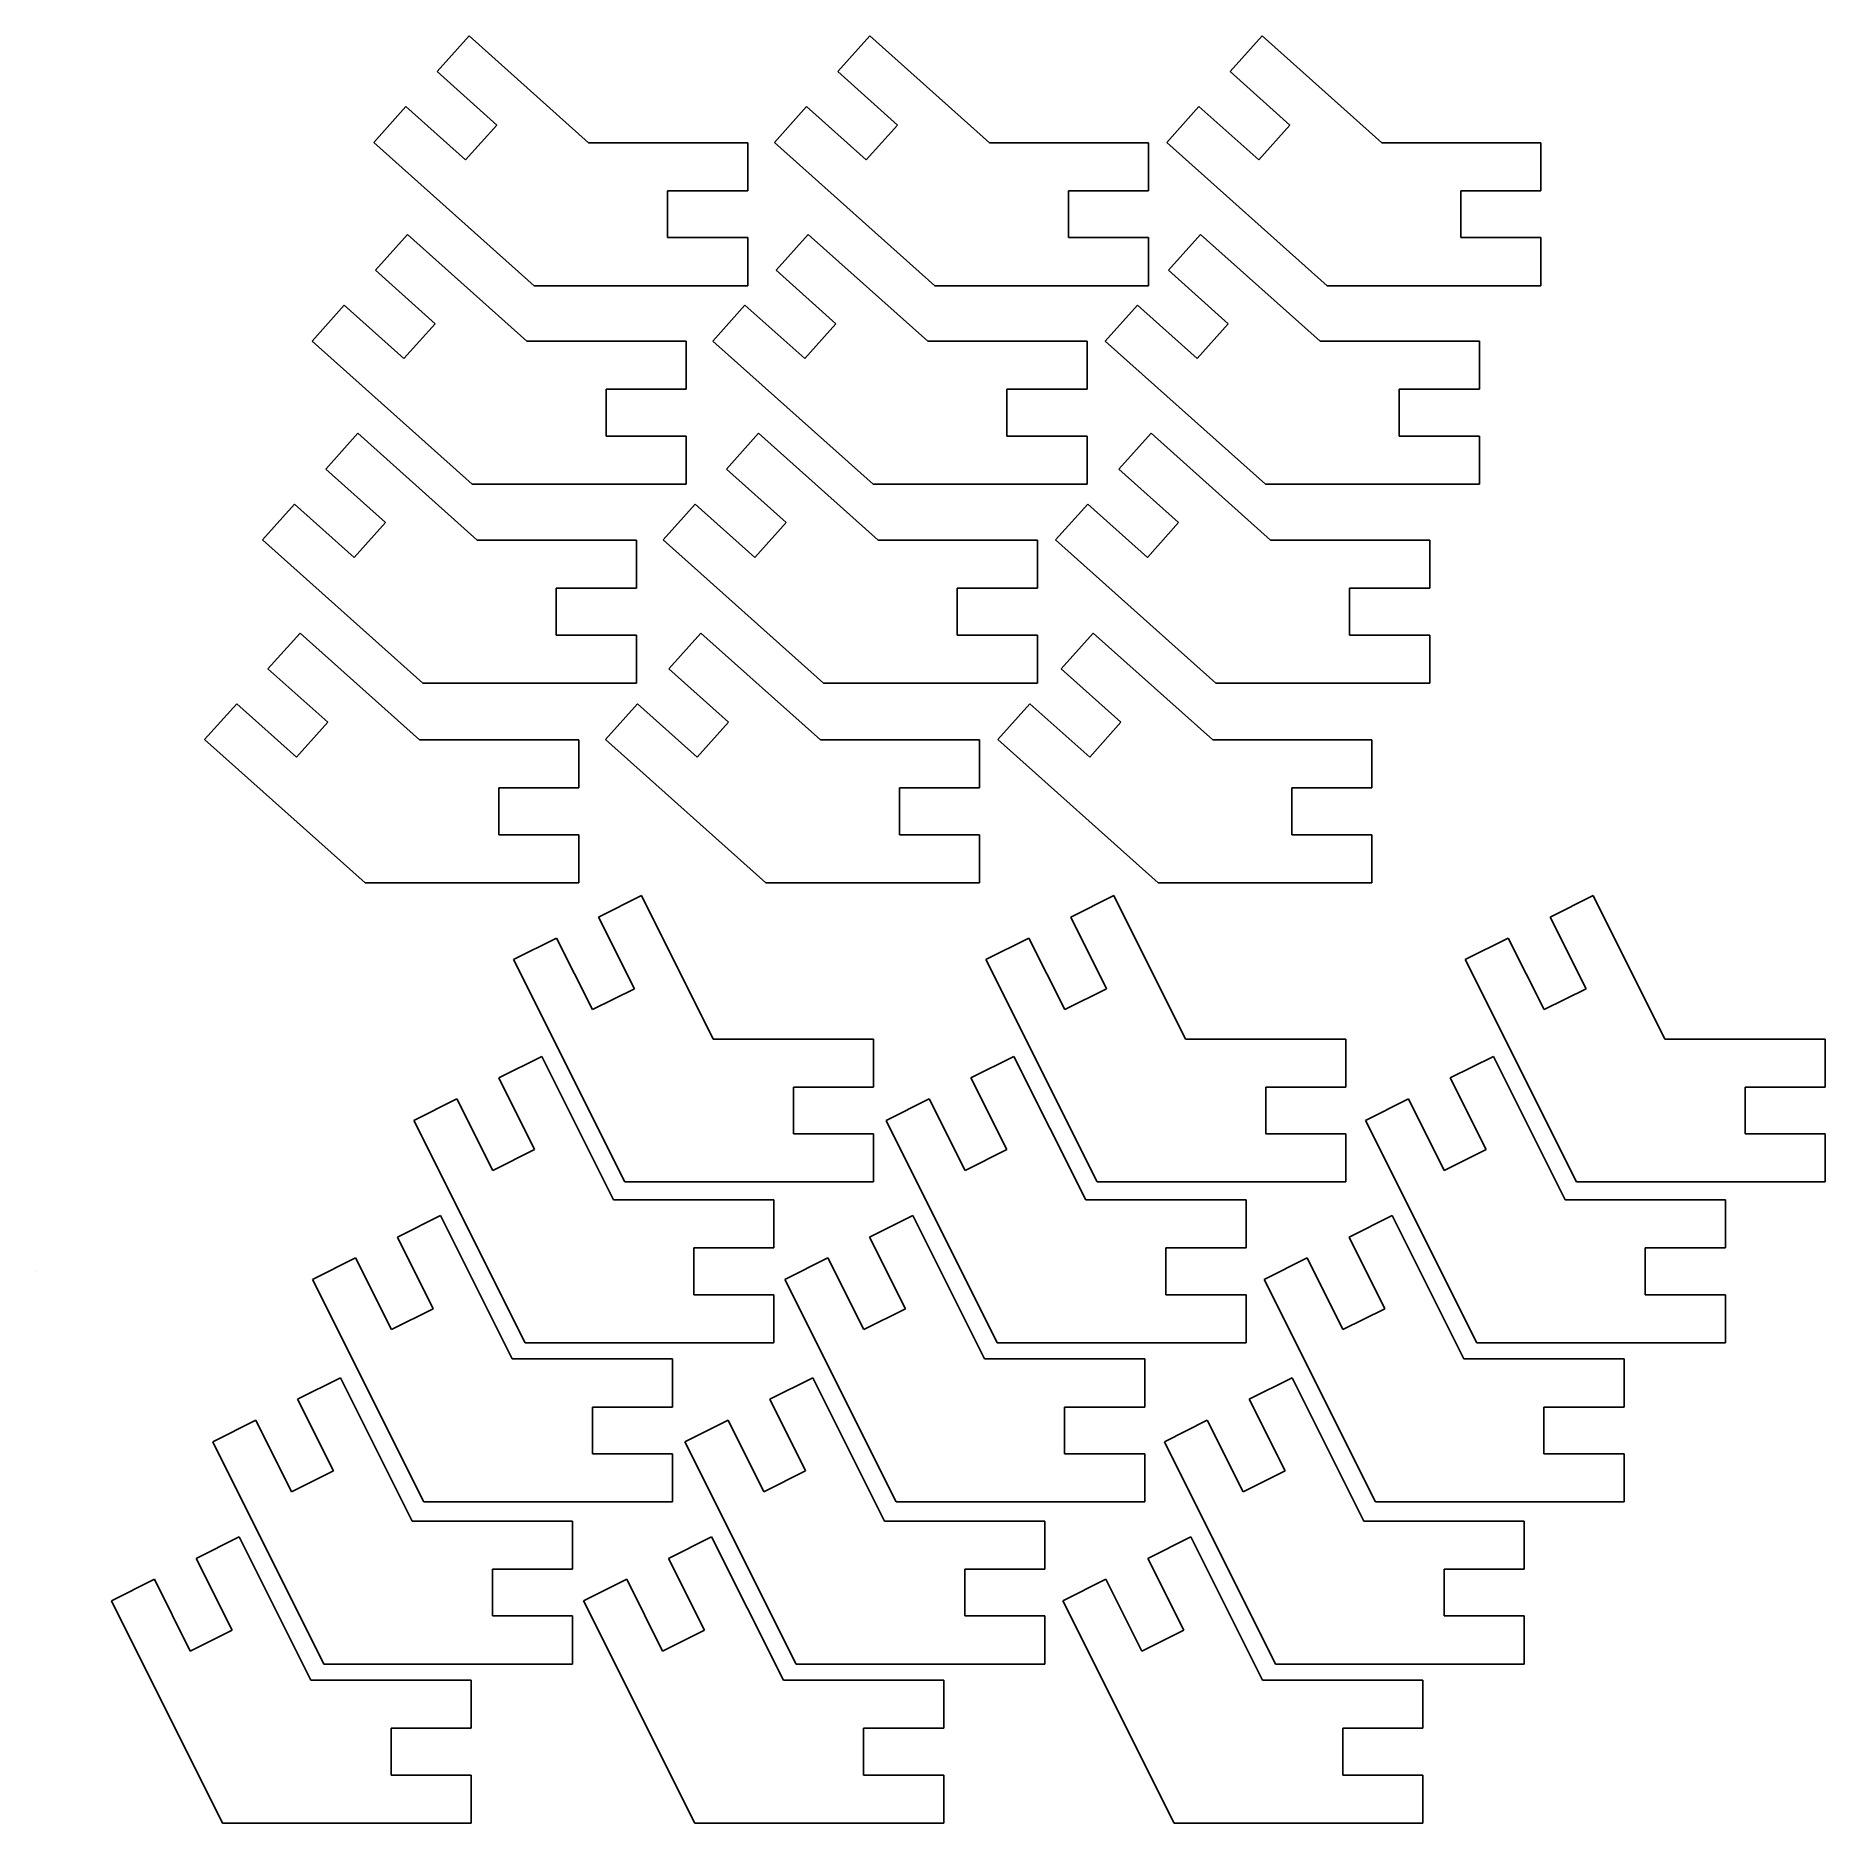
# Model space of a CAD drawing. Header units: inches. Extents: x -4 to 107, y 0 to 112.
import ezdxf

# ---------------------------------------------------------------- set-up
doc = ezdxf.new("R2010")
doc.units = ezdxf.units.IN
doc.header["$MEASUREMENT"] = 0

msp = doc.modelspace()

# ---------------------------------------------------------------- linework, layer by layer
for p, q in [((22.6, 111.89), (20.6, 109.66)), ((30.05, 105.22), (22.6, 111.89)), ((47.59, 111.89), (45.59, 109.66)), ((55.05, 105.22), (47.59, 111.89)), ((72.07, 111.89), (70.07, 109.66)), ((79.52, 105.22), (72.07, 111.89)), ((20.6, 109.66), (24.33, 106.32)), ((45.59, 109.66), (49.32, 106.32)), ((70.07, 109.66), (73.79, 106.32)), ((18.65, 107.48), (16.65, 105.24)), ((22.38, 104.15), (18.65, 107.48)), ((43.65, 107.48), (41.65, 105.24)), ((47.37, 104.15), (43.65, 107.48)), ((68.12, 107.48), (66.12, 105.24)), ((71.85, 104.15), (68.12, 107.48)), ((24.33, 106.32), (22.38, 104.15)), ((49.32, 106.32), (47.37, 104.15)), ((73.79, 106.32), (71.85, 104.15)), ((16.65, 105.24), (26.65, 96.3)), ((39.98, 105.22), (30.05, 105.22)), ((39.98, 105.22), (39.98, 102.22)), ((41.65, 105.24), (51.64, 96.3)), ((64.98, 105.22), (55.05, 105.22)), ((64.98, 105.22), (64.98, 102.22)), ((66.12, 105.24), (76.11, 96.3)), ((89.45, 105.22), (79.52, 105.22)), ((89.45, 105.22), (89.45, 102.22)), ((34.98, 99.3), (34.98, 102.22)), ((34.98, 102.22), (39.98, 102.22)), ((59.98, 99.3), (59.98, 102.22)), ((59.98, 102.22), (64.98, 102.22)), ((84.45, 99.3), (84.45, 102.22)), ((84.45, 102.22), (89.45, 102.22)), ((18.76, 99.5), (16.76, 97.27)), ((26.21, 92.84), (18.76, 99.5)), ((43.75, 99.5), (41.75, 97.27)), ((51.2, 92.84), (43.75, 99.5)), ((68.22, 99.5), (66.22, 97.27)), ((75.68, 92.84), (68.22, 99.5)), ((39.98, 99.3), (34.98, 99.3)), ((39.98, 99.3), (39.98, 96.3)), ((64.98, 99.3), (59.98, 99.3)), ((64.98, 99.3), (64.98, 96.3)), ((89.45, 99.3), (84.45, 99.3)), ((89.45, 99.3), (89.45, 96.3)), ((16.76, 97.27), (20.48, 93.93)), ((41.75, 97.27), (45.48, 93.93)), ((66.22, 97.27), (69.95, 93.93)), ((26.65, 96.3), (39.98, 96.3)), ((51.64, 96.3), (64.98, 96.3)), ((76.11, 96.3), (89.45, 96.3)), ((14.81, 95.09), (12.81, 92.85)), ((18.54, 91.76), (14.81, 95.09)), ((39.8, 95.09), (37.8, 92.85)), ((43.53, 91.76), (39.8, 95.09)), ((64.28, 95.09), (62.28, 92.85)), ((68, 91.76), (64.28, 95.09)), ((20.48, 93.93), (18.54, 91.76)), ((45.48, 93.93), (43.53, 91.76)), ((69.95, 93.93), (68, 91.76)), ((12.81, 92.85), (22.8, 83.92)), ((36.14, 92.84), (26.21, 92.84)), ((36.14, 92.84), (36.14, 89.84)), ((37.8, 92.85), (47.8, 83.92)), ((61.14, 92.84), (51.2, 92.84)), ((61.14, 92.84), (61.14, 89.84)), ((62.28, 92.85), (72.27, 83.92)), ((85.61, 92.84), (75.68, 92.84)), ((85.61, 92.84), (85.61, 89.84)), ((31.14, 86.92), (31.14, 89.84)), ((31.14, 89.84), (36.14, 89.84)), ((56.14, 86.92), (56.14, 89.84)), ((56.14, 89.84), (61.14, 89.84)), ((80.61, 86.92), (80.61, 89.84)), ((80.61, 89.84), (85.61, 89.84)), ((15.66, 87.1), (13.66, 84.86)), ((23.11, 80.43), (15.66, 87.1)), ((40.65, 87.1), (38.65, 84.86)), ((48.11, 80.43), (40.65, 87.1)), ((65.13, 87.1), (63.13, 84.86)), ((72.58, 80.43), (65.13, 87.1)), ((36.14, 86.92), (31.14, 86.92)), ((36.14, 86.92), (36.14, 83.92)), ((61.14, 86.92), (56.14, 86.92)), ((61.14, 86.92), (61.14, 83.92)), ((85.61, 86.92), (80.61, 86.92)), ((85.61, 86.92), (85.61, 83.92)), ((13.66, 84.86), (17.39, 81.53)), ((38.65, 84.86), (42.38, 81.53)), ((63.13, 84.86), (66.85, 81.53)), ((22.8, 83.92), (36.14, 83.92)), ((47.8, 83.92), (61.14, 83.92)), ((72.27, 83.92), (85.61, 83.92)), ((11.71, 82.68), (9.71, 80.45)), ((15.44, 79.35), (11.71, 82.68)), ((36.71, 82.68), (34.71, 80.45)), ((40.43, 79.35), (36.71, 82.68)), ((61.18, 82.68), (59.18, 80.45)), ((64.91, 79.35), (61.18, 82.68)), ((17.39, 81.53), (15.44, 79.35)), ((42.38, 81.53), (40.43, 79.35)), ((66.85, 81.53), (64.91, 79.35)), ((9.71, 80.45), (19.71, 71.51)), ((33.04, 80.43), (23.11, 80.43)), ((33.04, 80.43), (33.04, 77.43)), ((34.71, 80.45), (44.7, 71.51)), ((58.04, 80.43), (48.11, 80.43)), ((58.04, 80.43), (58.04, 77.43)), ((59.18, 80.45), (69.17, 71.51)), ((82.51, 80.43), (72.58, 80.43)), ((82.51, 80.43), (82.51, 77.43)), ((28.04, 74.51), (28.04, 77.43)), ((28.04, 77.43), (33.04, 77.43)), ((53.04, 74.51), (53.04, 77.43)), ((53.04, 77.43), (58.04, 77.43)), ((77.51, 74.51), (77.51, 77.43)), ((77.51, 77.43), (82.51, 77.43)), ((12.06, 74.63), (10.06, 72.4)), ((19.51, 67.97), (12.06, 74.63)), ((33.04, 74.51), (28.04, 74.51)), ((33.04, 74.51), (33.04, 71.51)), ((37.05, 74.63), (35.05, 72.4)), ((44.51, 67.97), (37.05, 74.63)), ((58.04, 74.51), (53.04, 74.51)), ((58.04, 74.51), (58.04, 71.51)), ((61.53, 74.63), (59.53, 72.4)), ((68.98, 67.97), (61.53, 74.63)), ((82.51, 74.51), (77.51, 74.51)), ((82.51, 74.51), (82.51, 71.51)), ((10.06, 72.4), (13.79, 69.07)), ((19.71, 71.51), (33.04, 71.51)), ((35.05, 72.4), (38.78, 69.07)), ((44.7, 71.51), (58.04, 71.51)), ((59.53, 72.4), (63.25, 69.07)), ((69.17, 71.51), (82.51, 71.51)), ((8.11, 70.22), (6.11, 67.99)), ((11.84, 66.89), (8.11, 70.22)), ((33.11, 70.22), (31.11, 67.99)), ((36.83, 66.89), (33.11, 70.22)), ((57.58, 70.22), (55.58, 67.99)), ((61.31, 66.89), (57.58, 70.22)), ((13.79, 69.07), (11.84, 66.89)), ((38.78, 69.07), (36.83, 66.89)), ((63.25, 69.07), (61.31, 66.89)), ((6.11, 67.99), (16.11, 59.05)), ((29.45, 67.97), (19.51, 67.97)), ((29.45, 67.97), (29.45, 64.97)), ((31.11, 67.99), (41.1, 59.05)), ((54.44, 67.97), (44.51, 67.97)), ((54.44, 67.97), (54.44, 64.97)), ((55.58, 67.99), (65.57, 59.05)), ((78.91, 67.97), (68.98, 67.97)), ((78.91, 67.97), (78.91, 64.97)), ((24.45, 62.05), (24.45, 64.97)), ((24.45, 64.97), (29.45, 64.97)), ((49.44, 62.05), (49.44, 64.97)), ((49.44, 64.97), (54.44, 64.97)), ((73.91, 62.05), (73.91, 64.97)), ((73.91, 64.97), (78.91, 64.97)), ((29.45, 62.05), (24.45, 62.05)), ((29.45, 62.05), (29.45, 59.05)), ((54.44, 62.05), (49.44, 62.05)), ((54.44, 62.05), (54.44, 59.05)), ((78.91, 62.05), (73.91, 62.05)), ((78.91, 62.05), (78.91, 59.05)), ((16.11, 59.05), (29.45, 59.05)), ((33.36, 58.26), (30.68, 56.91)), ((37.83, 49.31), (33.36, 58.26)), ((41.1, 59.05), (54.44, 59.05)), ((62.81, 58.26), (60.13, 56.91)), ((67.28, 49.31), (62.81, 58.26)), ((65.57, 59.05), (78.91, 59.05)), ((92.7, 58.26), (90.02, 56.91)), ((97.18, 49.31), (92.7, 58.26)), ((30.68, 56.91), (32.91, 52.44)), ((60.13, 56.91), (62.36, 52.44)), ((90.02, 56.91), (92.26, 52.44)), ((28.06, 55.61), (25.38, 54.27)), ((30.3, 51.14), (28.06, 55.61)), ((57.51, 55.61), (54.83, 54.27)), ((59.75, 51.14), (57.51, 55.61)), ((87.41, 55.61), (84.72, 54.27)), ((89.64, 51.14), (87.41, 55.61)), ((25.38, 54.27), (32.32, 40.39)), ((54.83, 54.27), (61.77, 40.39)), ((84.72, 54.27), (91.66, 40.39)), ((32.91, 52.44), (30.3, 51.14)), ((62.36, 52.44), (59.75, 51.14)), ((92.26, 52.44), (89.64, 51.14)), ((47.83, 49.31), (37.83, 49.31)), ((47.83, 46.31), (47.83, 49.31)), ((77.28, 49.31), (67.28, 49.31)), ((77.28, 46.31), (77.28, 49.31)), ((107.18, 49.31), (97.18, 49.31)), ((107.18, 46.31), (107.18, 49.31)), ((27.13, 48.22), (24.45, 46.88)), ((31.61, 39.28), (27.13, 48.22)), ((56.58, 48.22), (53.9, 46.88)), ((61.06, 39.28), (56.58, 48.22)), ((86.48, 48.22), (83.79, 46.88)), ((90.95, 39.28), (86.48, 48.22)), ((24.45, 46.88), (26.69, 42.41)), ((53.9, 46.88), (56.14, 42.41)), ((83.79, 46.88), (86.03, 42.41)), ((42.83, 43.39), (42.83, 46.31)), ((42.83, 46.31), (47.83, 46.31)), ((72.28, 43.39), (72.28, 46.31)), ((72.28, 46.31), (77.28, 46.31)), ((102.18, 43.39), (102.18, 46.31)), ((102.18, 46.31), (107.18, 46.31)), ((21.84, 45.57), (19.16, 44.23)), ((24.08, 41.1), (21.84, 45.57)), ((51.29, 45.57), (48.61, 44.23)), ((53.53, 41.1), (51.29, 45.57)), ((81.18, 45.57), (78.5, 44.23)), ((83.42, 41.1), (81.18, 45.57)), ((19.16, 44.23), (26.09, 30.36)), ((48.61, 44.23), (55.54, 30.36)), ((78.5, 44.23), (85.44, 30.36)), ((26.69, 42.41), (24.08, 41.1)), ((47.83, 43.39), (42.83, 43.39)), ((47.83, 40.39), (47.83, 43.39)), ((56.14, 42.41), (53.53, 41.1)), ((77.28, 43.39), (72.28, 43.39)), ((77.28, 40.39), (77.28, 43.39)), ((86.03, 42.41), (83.42, 41.1)), ((107.18, 43.39), (102.18, 43.39)), ((107.18, 40.39), (107.18, 43.39)), ((32.32, 40.39), (47.83, 40.39)), ((61.77, 40.39), (77.28, 40.39)), ((91.66, 40.39), (107.18, 40.39)), ((41.61, 39.28), (31.61, 39.28)), ((41.61, 36.28), (41.61, 39.28)), ((71.06, 39.28), (61.06, 39.28)), ((71.06, 36.28), (71.06, 39.28)), ((100.95, 39.28), (90.95, 39.28)), ((100.95, 36.28), (100.95, 39.28)), ((20.82, 38.29), (18.13, 36.95)), ((25.29, 29.35), (20.82, 38.29)), ((50.27, 38.29), (47.58, 36.95)), ((54.74, 29.35), (50.27, 38.29)), ((80.16, 38.29), (77.48, 36.95)), ((84.63, 29.35), (80.16, 38.29)), ((18.13, 36.95), (20.37, 32.48)), ((47.58, 36.95), (49.82, 32.48)), ((77.48, 36.95), (79.71, 32.48)), ((36.61, 33.36), (36.61, 36.28)), ((36.61, 36.28), (41.61, 36.28)), ((66.06, 33.36), (66.06, 36.28)), ((66.06, 36.28), (71.06, 36.28)), ((95.95, 33.36), (95.95, 36.28)), ((95.95, 36.28), (100.95, 36.28)), ((-4.42, 34.81), (-4.42, 34.81)), ((15.52, 35.65), (12.84, 34.31)), ((17.76, 31.18), (15.52, 35.65)), ((44.97, 35.65), (42.29, 34.31)), ((47.21, 31.18), (44.97, 35.65)), ((74.86, 35.65), (72.18, 34.31)), ((77.1, 31.18), (74.86, 35.65)), ((12.84, 34.31), (19.78, 20.43)), ((42.29, 34.31), (49.23, 20.43)), ((72.18, 34.31), (79.12, 20.43)), ((20.37, 32.48), (17.76, 31.18)), ((41.61, 33.36), (36.61, 33.36)), ((41.61, 30.36), (41.61, 33.36)), ((49.82, 32.48), (47.21, 31.18)), ((71.06, 33.36), (66.06, 33.36)), ((71.06, 30.36), (71.06, 33.36)), ((79.71, 32.48), (77.1, 31.18)), ((100.95, 33.36), (95.95, 33.36)), ((100.95, 30.36), (100.95, 33.36)), ((26.09, 30.36), (41.61, 30.36)), ((55.54, 30.36), (71.06, 30.36)), ((85.44, 30.36), (100.95, 30.36)), ((35.29, 29.35), (25.29, 29.35)), ((35.29, 26.35), (35.29, 29.35)), ((64.74, 29.35), (54.74, 29.35)), ((64.74, 26.35), (64.74, 29.35)), ((94.63, 29.35), (84.63, 29.35)), ((94.63, 26.35), (94.63, 29.35)), ((14.59, 28.18), (11.91, 26.84)), ((19.06, 19.24), (14.59, 28.18)), ((44.04, 28.18), (41.36, 26.84)), ((48.51, 19.24), (44.04, 28.18)), ((73.93, 28.18), (71.25, 26.84)), ((78.41, 19.24), (73.93, 28.18)), ((11.91, 26.84), (14.14, 22.37)), ((41.36, 26.84), (43.59, 22.37)), ((71.25, 26.84), (73.49, 22.37)), ((30.29, 23.43), (30.29, 26.35)), ((30.29, 26.35), (35.29, 26.35)), ((59.74, 23.43), (59.74, 26.35)), ((59.74, 26.35), (64.74, 26.35)), ((89.63, 23.43), (89.63, 26.35)), ((89.63, 26.35), (94.63, 26.35)), ((9.3, 25.53), (6.61, 24.19)), ((11.53, 21.06), (9.3, 25.53)), ((38.75, 25.53), (36.06, 24.19)), ((40.98, 21.06), (38.75, 25.53)), ((68.64, 25.53), (65.96, 24.19)), ((70.87, 21.06), (68.64, 25.53)), ((6.61, 24.19), (13.55, 10.32)), ((36.06, 24.19), (43, 10.32)), ((65.96, 24.19), (72.89, 10.32)), ((14.14, 22.37), (11.53, 21.06)), ((35.29, 23.43), (30.29, 23.43)), ((35.29, 20.43), (35.29, 23.43)), ((43.59, 22.37), (40.98, 21.06)), ((64.74, 23.43), (59.74, 23.43)), ((64.74, 20.43), (64.74, 23.43)), ((73.49, 22.37), (70.87, 21.06)), ((94.63, 23.43), (89.63, 23.43)), ((94.63, 20.43), (94.63, 23.43)), ((19.78, 20.43), (35.29, 20.43)), ((49.23, 20.43), (64.74, 20.43)), ((79.12, 20.43), (94.63, 20.43)), ((29.06, 19.24), (19.06, 19.24)), ((29.06, 16.24), (29.06, 19.24)), ((58.51, 19.24), (48.51, 19.24)), ((58.51, 16.24), (58.51, 19.24)), ((88.41, 19.24), (78.41, 19.24)), ((88.41, 16.24), (88.41, 19.24)), ((8.27, 18.25), (5.59, 16.91)), ((12.74, 9.31), (8.27, 18.25)), ((37.72, 18.25), (35.04, 16.91)), ((42.2, 9.31), (37.72, 18.25)), ((67.62, 18.25), (64.93, 16.91)), ((72.09, 9.31), (67.62, 18.25)), ((5.59, 16.91), (7.83, 12.44)), ((35.04, 16.91), (37.28, 12.44)), ((64.93, 16.91), (67.17, 12.44)), ((24.06, 13.32), (24.06, 16.24)), ((24.06, 16.24), (29.06, 16.24)), ((53.51, 13.32), (53.51, 16.24)), ((53.51, 16.24), (58.51, 16.24)), ((83.41, 13.32), (83.41, 16.24)), ((83.41, 16.24), (88.41, 16.24)), ((2.98, 15.61), (0.29, 14.26)), ((5.21, 11.13), (2.98, 15.61)), ((32.43, 15.61), (29.74, 14.26)), ((34.66, 11.13), (32.43, 15.61)), ((62.32, 15.61), (59.64, 14.26)), ((64.56, 11.13), (62.32, 15.61)), ((0.29, 14.26), (7.23, 0.39)), ((29.74, 14.26), (36.68, 0.39)), ((59.64, 14.26), (66.58, 0.39)), ((7.83, 12.44), (5.21, 11.13)), ((29.06, 13.32), (24.06, 13.32)), ((29.06, 10.32), (29.06, 13.32)), ((37.28, 12.44), (34.66, 11.13)), ((58.51, 13.32), (53.51, 13.32)), ((58.51, 10.32), (58.51, 13.32)), ((67.17, 12.44), (64.56, 11.13)), ((88.41, 13.32), (83.41, 13.32)), ((88.41, 10.32), (88.41, 13.32)), ((13.55, 10.32), (29.06, 10.32)), ((43, 10.32), (58.51, 10.32)), ((72.89, 10.32), (88.41, 10.32)), ((22.74, 9.31), (12.74, 9.31)), ((22.74, 6.31), (22.74, 9.31)), ((52.2, 9.31), (42.2, 9.31)), ((52.2, 6.31), (52.2, 9.31)), ((82.09, 9.31), (72.09, 9.31)), ((82.09, 6.31), (82.09, 9.31)), ((17.74, 3.39), (17.74, 6.31)), ((17.74, 6.31), (22.74, 6.31)), ((47.2, 3.39), (47.2, 6.31)), ((47.2, 6.31), (52.2, 6.31)), ((77.09, 3.39), (77.09, 6.31)), ((77.09, 6.31), (82.09, 6.31)), ((22.74, 3.39), (17.74, 3.39)), ((22.74, 0.39), (22.74, 3.39)), ((52.2, 3.39), (47.2, 3.39)), ((52.2, 0.39), (52.2, 3.39)), ((82.09, 3.39), (77.09, 3.39)), ((82.09, 0.39), (82.09, 3.39)), ((7.23, 0.39), (22.74, 0.39)), ((36.68, 0.39), (52.2, 0.39)), ((66.58, 0.39), (82.09, 0.39))]:
    msp.add_line(p, q)

doc.saveas('drawing.dxf')
